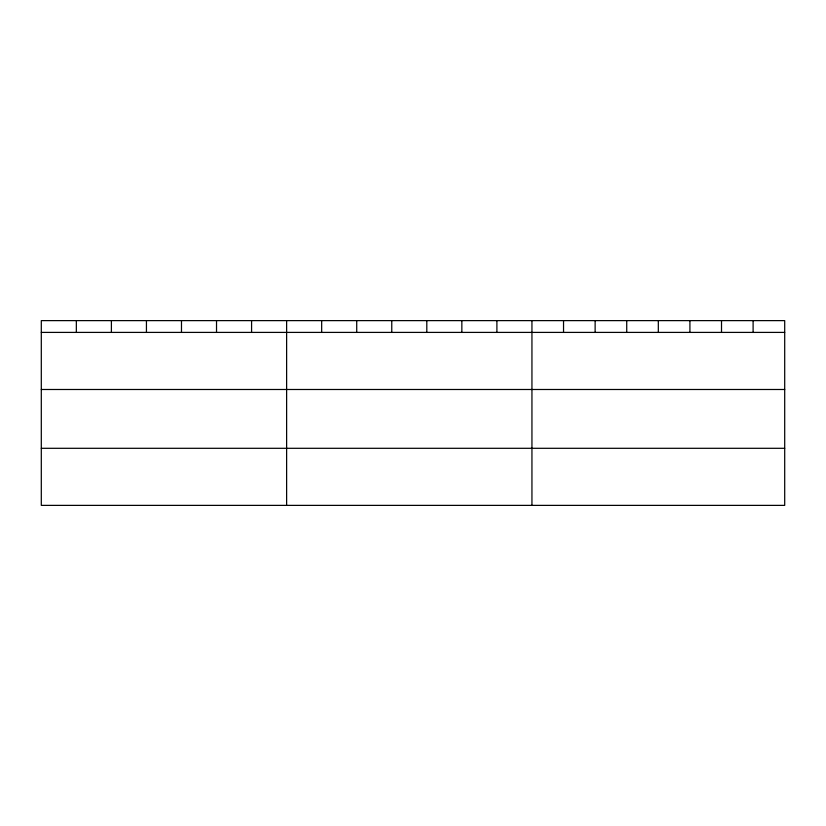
<?xml version="1.0" encoding="UTF-8"?>
<svg xmlns="http://www.w3.org/2000/svg" width="826" height="826" viewBox="0 0 826 826"><rect width="100%" height="100%" fill="white"/><g stroke="black" fill="none" stroke-linecap="round" stroke-linejoin="round"><path stroke-width="1.24" d="M784.7 389.49L784.7 320.622L41.3 320.622L41.3 505.378L784.7 505.378L784.7 389.49L41.3 389.49M41.3 332.403L784.7 332.403M41.3 448.301L784.7 448.301M753.106 320.622L753.106 332.403M721.511 320.622L721.511 332.403M689.917 320.622L689.917 332.403M658.322 320.622L658.322 332.403M626.727 320.622L626.727 332.403M595.133 320.622L595.133 332.403M563.538 320.622L563.538 332.403M531.944 320.622L531.944 505.378M496.901 320.622L496.901 332.403M461.848 320.622L461.848 332.403M426.805 320.622L426.805 332.403M391.761 320.622L391.761 332.403M356.718 320.622L356.718 332.403M321.665 320.622L321.665 332.403M286.622 320.622L286.622 505.378M251.579 320.622L251.579 332.403M216.526 320.622L216.526 332.403M181.483 320.622L181.483 332.403M146.439 320.622L146.439 332.403M111.396 320.622L111.396 332.403M76.343 320.622L76.343 332.403"/></g></svg>
